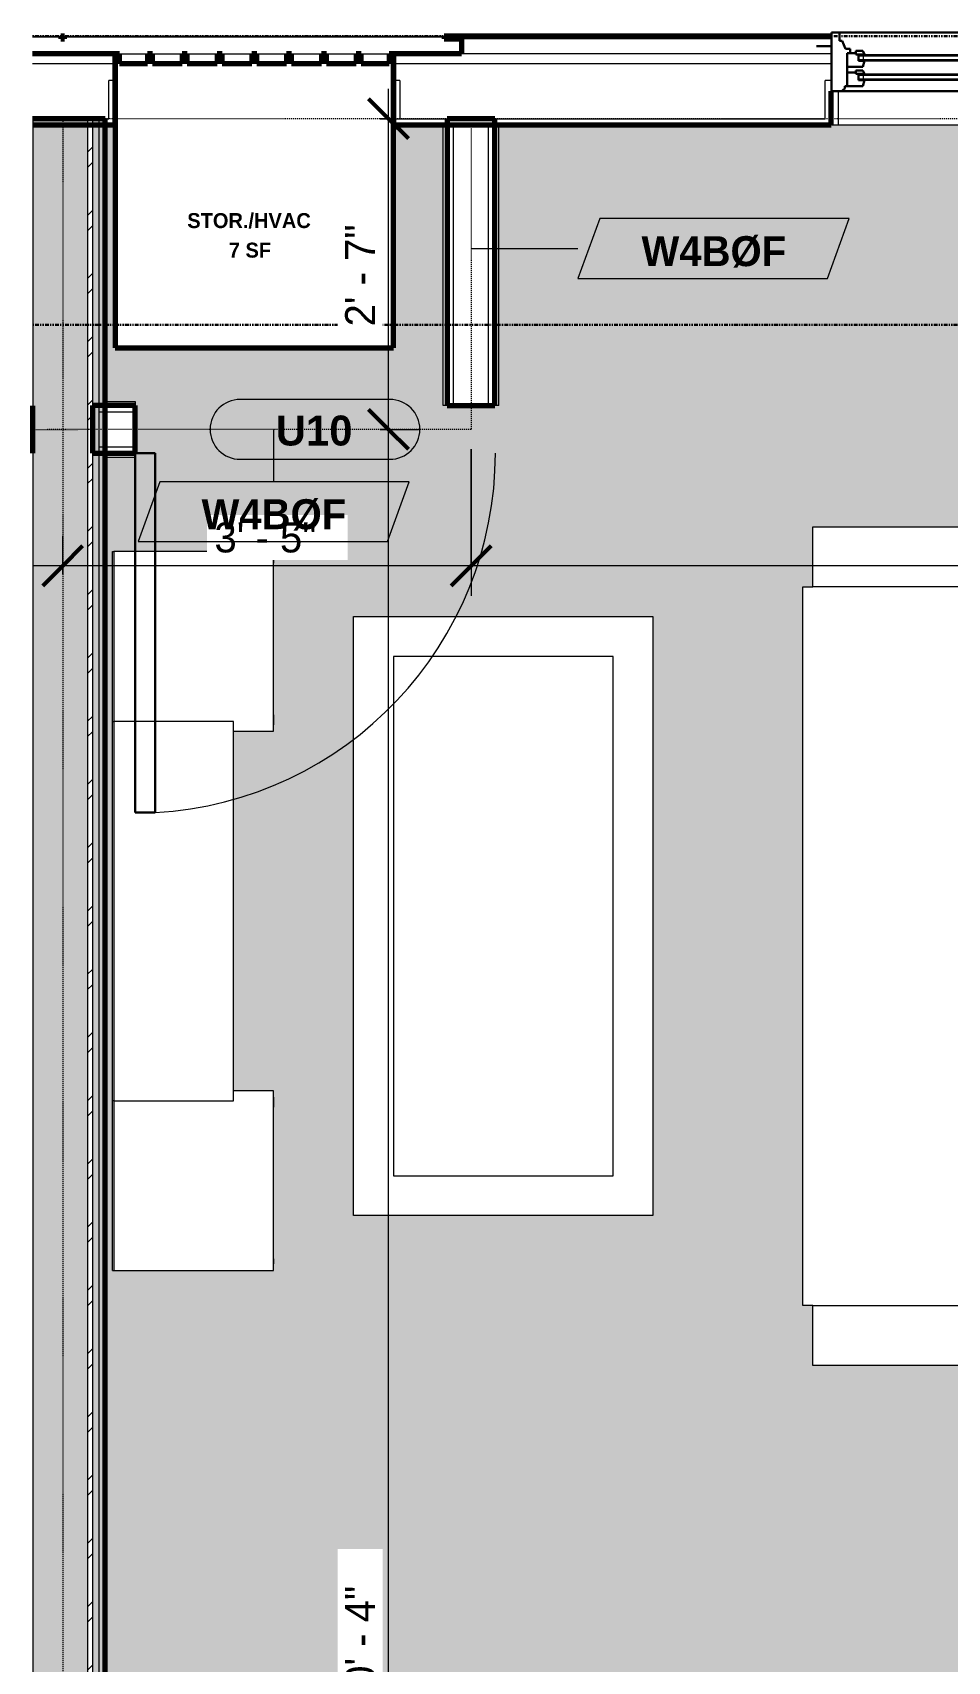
# Model space of a CAD drawing. Header units: inches. Extents: x -2718 to -922, y 119 to 10852.
# Drawn here: x -2717.7 to -2626.1, y 10688.6 to 10851.8 of the extents above; entities that cross this region are included whole.
import ezdxf

# ---------------------------------------------------------------- set-up
doc = ezdxf.new("R2010")
doc.units = ezdxf.units.IN
doc.header["$MEASUREMENT"] = 0
doc.linetypes.add('Dash 3_32_', pattern=[0.1875, 0.09375, -0.09375])
doc.linetypes.add('Double Dash 3_8_', pattern=[1, 0.375, -0.125, 0.125, -0.125, 0.125, -0.125])
for name, color, linetype, lineweight in [('0-1', 7, 'Continuous', 5), ('0-2', 250, 'Continuous', 18), ('0-3', 50, 'Double Dash 3_8_', 30), ('A-ANNO-DIMS', 211, 'Continuous', 9), ('A-ANNO-DIMS-32', 211, 'Continuous', 9), ('A-AREA-IDEN', 2, 'Continuous', 9), ('A-DETL-1', 90, 'Dash 3_32_', 18), ('A-DOOR', 31, 'Continuous', 18), ('A-DOOR-3', 31, 'Continuous', 9), ('A-DOOR-4', 31, 'Continuous', 30), ('A-DOOR-IDEN', 31, 'Continuous', 9), ('A-GENM-1', 7, 'Continuous', 9), ('A-GENM-2', 10, 'Continuous', 70), ('A-GLAZ-1', 250, 'Continuous', 18), ('A-GLAZ-2', 50, 'Continuous', 30), ('A-GLAZ-3', 7, 'Continuous', 9), ('A-WALL', 113, 'Continuous', 18), ('A-WALL-1', 10, 'Continuous', 70), ('A-WALL-2', 250, 'Continuous', 18), ('A-WALL-3', 113, 'Continuous', 70), ('A-WALL-IDEN', 211, 'Continuous', 9), ('A-WALL-PATT-1', 7, 'Continuous', 9), ('A-WALL-PATT-2', 253, 'Continuous', 9), ('A-WALL-PATT-3', 8, 'Continuous', 9), ('C-PROP-LINE-1', 50, 'Double Dash 3_8_', 30), ('I-FURN', 30, 'Continuous', 9), ('I-WALL-1', 10, 'Continuous', 70)]:
    doc.layers.add(name, color=color, linetype=linetype, lineweight=lineweight)
doc.layers.add('A-AREA-PATT-1', color=7, linetype='Continuous', lineweight=9, transparency=1)
doc.styles.add('Arial_B', font='arialbd.ttf', dxfattribs={"height": 3})
doc.styles.add('Century Gothic', font='ufonts.com_century-gothic.ttf', dxfattribs={"height": 3})
doc.styles.add('Century Gothic_B', font='GOTHICB.TTF', dxfattribs={"height": 3})
doc.styles.add('Century Gothic_B_1', font='GOTHICB.TTF', dxfattribs={"height": 1.5})
doc.dimstyles.new('OD_1__HACK', dxfattribs={"dimscale": 12, "dimtxt": 3.132505, "dimasz": 0.333333, "dimexe": 0.25, "dimexo": 0.166667, "dimgap": 0.041667, "dimtad": 1, "dimdec": 0, "dimzin": 3, "dimdsep": 46, "dimlunit": 4, "dimtxsty": 'Century Gothic', "dimblk1": 'OBLIQUE', "dimblk2": 'OBLIQUE', "dimsah": 1, "dimcen": 0.09, "dimdle": 0.25, "dimazin": 0, "dimtfac": 1, "dimtdec": 4, "dimtix": 1, "dimtmove": 0, "dimatfit": 3, "dimfxl": 1, "dimtvp": 1, "dimtfill": 1, "dimfrac": 2, "dimtolj": 1, "dimtzin": 0, "dimarcsym": 2})
pattern_1 = [(0, (0, 0), (10.24, 2.56), [0.422, -7.258, 0.422, -7.258, -40.96]), (0, (0, 0), (10.24, 2.56), [-15.36, 0.422, -14.938, 0.422, -7.258, -17.92]), (0, (0, 0), (10.24, 2.56), [-38.4, 0.422, -4.698, 0.422, -12.378]), (120, (3.84, 1.28), (-7.33702503, 7.58810013), [0.422, -7.258, 0.422, -7.258, -40.96]), (120, (3.84, 1.28), (-7.33702503, 7.58810013), [-15.36, 0.422, -14.938, 0.422, -7.258, -17.92]), (120, (3.84, 1.28), (-7.33702503, 7.58810013), [-38.4, 0.422, -4.698, 0.422, -12.378]), (240, (5.12, 6.4), (-2.90297497, -10.14810013), [0.422, -7.258, 0.422, -7.258, -40.96]), (240, (5.12, 6.4), (-2.90297497, -10.14810013), [-15.36, 0.422, -14.938, 0.422, -7.258, -17.92]), (240, (5.12, 6.4), (-2.90297497, -10.14810013), [-38.4, 0.422, -4.698, 0.422, -12.378])]

# ---------------------------------------------------------------- blocks, each defined once
blk = doc.blocks.new('Perforated Panel at Magic-Pak - hvac panel - 3rd floor-2505075-2ND _ 3RD FLOOR - STUDIO A - ADA TYPE B')
at = {"layer": 'A-GLAZ-1'}
for p, q in [((16.19, 4.44), (19.01, 4.44)), ((19.01, 4.37), (16.19, 4.37)), ((19.01, 4.44), (19.01, 4.37))]:
    blk.add_line(p, q, dxfattribs=at)
blk = doc.blocks.new('Window-Double_Hung-Andersen-400_Series-Tilt_Wash - DOUBLE HUNG - REVERSE COTTAGE - 2ND FLOOR-2888385-2ND _ 3RD FLOOR - STUDIO A - ADA TYPE B')
at = {"layer": 'A-GLAZ-1'}
for p, q in [((-19.01, -2.44), (-18.95, -2.44)), ((18.95, -2.44), (19.01, -2.44)), ((-18.95, -3.94), (-19.01, -3.94)), ((19.01, -3.94), (18.95, -3.94))]:
    blk.add_line(p, q, dxfattribs=at)
at = {"layer": 'A-GLAZ-2'}
for p, q in [((-19.01, 3.44), (-20.51, 3.44)), ((19.01, 4.81), (-19.01, 4.81)), ((-19.01, 4.81), (-19.01, -1.06)), ((-18.2, 4.81), (-18.2, 4)), ((-18.2, 4), (-17.92, 4)), ((-17.92, 4), (-17.61, 3.19)), ((17.92, 4), (17.61, 3.19)), ((18.2, 4), (17.92, 4)), ((18.2, 4.81), (18.2, 4)), ((19.01, -1.06), (19.01, 4.81)), ((19.01, 3.44), (20.51, 3.44)), ((-17.61, 3.19), (-17.14, 3.19)), ((-17.42, 2.75), (-16.57, 2.75)), ((-17.42, 2.75), (-17.42, -0.56)), ((-17.14, 3.19), (-17.14, 2.75)), ((-15.86, 2.97), (-16.57, 2.97)), ((-16.57, 2.62), (-16.57, 2.97)), ((-15.7, 2.62), (-16.57, 2.62)), ((-16.29, 2.62), (-16.29, 2)), ((-15.7, 2), (-16.29, 2)), ((-15.86, 2.97), (-15.7, 2.62)), ((-15.86, 1.37), (-15.7, 2)), ((15.86, 2.97), (15.7, 2.62)), ((15.7, 2.62), (16.57, 2.62)), ((15.7, 2), (16.29, 2)), ((15.86, 1.37), (15.7, 2)), ((15.86, 2.97), (16.57, 2.97)), ((16.29, 2.62), (16.29, 2)), ((16.57, 2.62), (16.57, 2.97)), ((17.42, 2.75), (16.57, 2.75)), ((17.14, 3.19), (17.14, 2.75)), ((17.61, 3.19), (17.14, 3.19)), ((17.42, 2.75), (17.42, -0.56)), ((-17.42, 1.37), (-15.86, 1.37)), ((-17.42, 0.81), (-16.57, 0.81)), ((-15.86, 1.03), (-16.57, 1.03)), ((-16.57, 0.69), (-16.57, 1.03)), ((-15.7, 0.69), (-16.57, 0.69)), ((-16.29, 0.69), (-16.29, 0.06)), ((-15.7, 0.06), (-16.29, 0.06)), ((-15.86, 1.03), (-15.7, 0.69)), ((-15.86, -0.56), (-15.7, 0.06)), ((15.86, 1.03), (15.7, 0.69)), ((15.7, 0.69), (16.57, 0.69)), ((15.7, 0.06), (16.29, 0.06)), ((15.86, -0.56), (15.7, 0.06)), ((17.42, 1.37), (15.86, 1.37)), ((15.86, 1.03), (16.57, 1.03)), ((16.29, 0.69), (16.29, 0.06)), ((16.57, 0.69), (16.57, 1.03)), ((17.42, 0.81), (16.57, 0.81)), ((-19.01, -1.06), (19.01, -1.06)), ((-17.67, -0.78), (-18, -1.06)), ((-17.67, -0.78), (-17.67, -0.56)), ((-17.67, -0.56), (-15.86, -0.56)), ((17.67, -0.56), (15.86, -0.56)), ((17.67, -0.78), (17.67, -0.56)), ((17.67, -0.78), (18, -1.06))]:
    blk.add_line(p, q, dxfattribs=at)
at = {"layer": 'A-GLAZ-3'}
for p, q in [((-16.29, 2.5), (-15.7, 2.5)), ((-16.29, 2.12), (-15.7, 2.12)), ((-15.82, 2.5), (-15.82, 2.12)), ((-15.7, 2.62), (15.7, 2.62)), ((-15.7, 2.5), (15.7, 2.5)), ((-15.7, 2.12), (15.7, 2.12)), ((-15.7, 2), (15.7, 2)), ((16.29, 2.5), (15.7, 2.5)), ((16.29, 2.12), (15.7, 2.12)), ((15.82, 2.5), (15.82, 2.12)), ((-16.29, 0.56), (-15.7, 0.56)), ((-16.29, 0.19), (-15.7, 0.19)), ((-15.82, 0.56), (-15.82, 0.19)), ((-15.7, 0.69), (15.7, 0.69)), ((-15.7, 0.56), (15.7, 0.56)), ((-15.7, 0.19), (15.7, 0.19)), ((-15.7, 0.06), (15.7, 0.06)), ((16.29, 0.56), (15.7, 0.56)), ((16.29, 0.19), (15.7, 0.19)), ((15.82, 0.56), (15.82, 0.19)), ((18.95, -1.06), (-18.95, -1.06)), ((-18.95, -1.06), (-18.95, -4.44)), ((-18.32, -1.06), (-18.32, -4.44)), ((18.32, -1.06), (18.32, -4.44)), ((18.95, -4.44), (18.95, -1.06)), ((-18.95, -4.44), (18.95, -4.44))]:
    blk.add_line(p, q, dxfattribs=at)
blk = doc.blocks.new('Perforated Panel at Magic-Pak - hvac panel - 3rd floor-V1-2ND _ 3RD FLOOR - STUDIO A - ADA TYPE B')
at = {"layer": 'A-GLAZ-1'}
for p, q in [((-19.01, 4.44), (19.01, 4.44)), ((-19.01, 4.37), (-19.01, 4.44)), ((19.01, 4.37), (-19.01, 4.37)), ((19.01, 4.44), (19.01, 4.37))]:
    blk.add_line(p, q, dxfattribs=at)
blk = doc.blocks.new('V-Series_EWC4_SPVU_RFA_2015 - 2ND AND 3RD FLOOR-2226480-2ND _ 3RD FLOOR - STUDIO A - ADA TYPE B')
at = {"layer": 'A-GENM-1'}
for p, q in [((-2709.02, 10849.64), (-2706.23, 10849.64)), ((-2705.73, 10849.64), (-2702.74, 10849.64)), ((-2702.24, 10849.64), (-2699.26, 10849.64)), ((-2698.76, 10849.64), (-2695.77, 10849.64)), ((-2695.27, 10849.64), (-2692.29, 10849.64)), ((-2691.78, 10849.64), (-2688.8, 10849.64)), ((-2688.3, 10849.64), (-2685.32, 10849.64)), ((-2684.82, 10849.64), (-2682.02, 10849.64))]:
    blk.add_line(p, q, dxfattribs=at)
at = {"layer": 'A-GENM-2'}
for p, q in [((-2709.46, 10849.64), (-2709.46, 10820.2)), ((-2709.02, 10849.64), (-2709.46, 10849.64)), ((-2709.02, 10848.64), (-2709.02, 10849.64)), ((-2705.73, 10849.64), (-2706.23, 10849.64)), ((-2706.23, 10849.64), (-2706.23, 10848.64)), ((-2705.73, 10848.64), (-2705.73, 10849.64)), ((-2702.24, 10849.64), (-2702.74, 10849.64)), ((-2702.74, 10849.64), (-2702.74, 10848.64)), ((-2702.24, 10848.64), (-2702.24, 10849.64)), ((-2698.76, 10849.64), (-2699.26, 10849.64)), ((-2699.26, 10849.64), (-2699.26, 10848.64)), ((-2698.76, 10848.64), (-2698.76, 10849.64)), ((-2695.27, 10849.64), (-2695.77, 10849.64)), ((-2695.77, 10849.64), (-2695.77, 10848.64)), ((-2695.27, 10848.64), (-2695.27, 10849.64)), ((-2691.79, 10849.64), (-2692.29, 10849.64)), ((-2692.29, 10849.64), (-2692.29, 10848.64)), ((-2691.79, 10848.64), (-2691.79, 10849.64)), ((-2688.3, 10849.64), (-2688.8, 10849.64)), ((-2688.8, 10849.64), (-2688.8, 10848.64)), ((-2688.3, 10848.64), (-2688.3, 10849.64)), ((-2684.82, 10849.64), (-2685.32, 10849.64)), ((-2685.32, 10849.64), (-2685.32, 10848.64)), ((-2684.82, 10848.64), (-2684.82, 10849.64)), ((-2681.59, 10849.64), (-2682.02, 10849.64)), ((-2682.02, 10849.64), (-2682.02, 10848.64)), ((-2681.59, 10820.2), (-2681.59, 10849.64)), ((-2706.23, 10848.64), (-2709.02, 10848.64)), ((-2702.74, 10848.64), (-2705.73, 10848.64)), ((-2699.26, 10848.64), (-2702.24, 10848.64)), ((-2695.77, 10848.64), (-2698.76, 10848.64)), ((-2692.29, 10848.64), (-2695.27, 10848.64)), ((-2688.8, 10848.64), (-2691.79, 10848.64)), ((-2685.32, 10848.64), (-2688.3, 10848.64)), ((-2682.02, 10848.64), (-2684.82, 10848.64)), ((-2709.46, 10820.2), (-2681.59, 10820.2))]:
    blk.add_line(p, q, dxfattribs=at)
blk = doc.blocks.new('Family - ___-2835860-2ND _ 3RD FLOOR - STUDIO A - ADA TYPE B')
at = {"layer": 'C-PROP-LINE-1'}
blk.add_line((-2510.11, 10851.39), (-2717.73, 10851.39), dxfattribs=at)
blk = doc.blocks.new('Family - ___-2835903-2ND _ 3RD FLOOR - STUDIO A - ADA TYPE B')
at = {"layer": 'C-PROP-LINE-1'}
blk.add_line((-2510.11, 10822.49), (-2717.73, 10822.49), dxfattribs=at)
blk = doc.blocks.new('Family - ___-2835932-2ND _ 3RD FLOOR - STUDIO A - ADA TYPE B')
at = {"layer": 'C-PROP-LINE-1'}
blk.add_line((-2510.11, 10851.39), (-2717.73, 10851.39), dxfattribs=at)
blk = doc.blocks.new('CTR - 1st Phase - Shell_rvt-1-2ND _ 3RD FLOOR - STUDIO A - ADA TYPE B')
at = {"layer": 'A-WALL-1'}
for p, q in [((-2714.54, 10851.39), (-2714.91, 10851.39)), ((-2714.91, 10851.33), (-2714.91, 10851.14)), ((-2714.91, 10851.14), (-2714.54, 10851.14)), ((-2714.54, 10851.14), (-2714.54, 10851.33)), ((-2637.74, 10851.39), (-2676.51, 10851.39)), ((-2676.51, 10851.33), (-2676.51, 10851.14)), ((-2676.51, 10851.14), (-2674.76, 10851.14)), ((-2674.76, 10851.14), (-2674.76, 10849.64)), ((-2709.46, 10849.64), (-2717.73, 10849.64)), ((-2709.46, 10842.51), (-2709.46, 10849.64)), ((-2674.76, 10849.64), (-2681.59, 10849.64)), ((-2681.59, 10849.64), (-2681.59, 10842.51)), ((-2637.74, 10842.51), (-2637.74, 10845.89)), ((-2717.73, 10842.51), (-2709.46, 10842.51)), ((-2681.59, 10842.51), (-2637.74, 10842.51))]:
    blk.add_line(p, q, dxfattribs=at)
at = {"layer": 'A-WALL-2'}
for p, q in [((-2637.74, 10851.14), (-2674.76, 10851.14)), ((-2637.74, 10849.64), (-2674.76, 10849.64)), ((-2709.46, 10848.64), (-2717.73, 10848.64)), ((-2637.74, 10848.64), (-2681.59, 10848.64)), ((-2710.09, 10843.14), (-2710.09, 10846.95)), ((-2709.46, 10846.95), (-2710.09, 10846.95)), ((-2680.96, 10846.95), (-2681.59, 10846.95)), ((-2680.96, 10846.95), (-2680.96, 10843.14)), ((-2638.36, 10843.14), (-2638.36, 10846.95)), ((-2637.74, 10846.95), (-2638.36, 10846.95)), ((-2717.73, 10843.14), (-2710.09, 10843.14)), ((-2680.96, 10843.14), (-2638.36, 10843.14)), ((-2637.67, 10842.51), (-2637.74, 10842.51))]:
    blk.add_line(p, q, dxfattribs=at)
at = {"layer": '0-2'}
for name, p in [('Perforated Panel at Magic-Pak - hvac panel - 3rd floor-2505075-2ND _ 3RD FLOOR - STUDIO A - ADA TYPE B', (-2733.92, 10846.95)), ('Perforated Panel at Magic-Pak - hvac panel - 3rd floor-V1-2ND _ 3RD FLOOR - STUDIO A - ADA TYPE B', (-2695.52, 10846.95)), ('Window-Double_Hung-Andersen-400_Series-Tilt_Wash - DOUBLE HUNG - REVERSE COTTAGE - 2ND FLOOR-2888385-2ND _ 3RD FLOOR - STUDIO A - ADA TYPE B', (-2618.72, 10846.95)), ('V-Series_EWC4_SPVU_RFA_2015 - 2ND AND 3RD FLOOR-2226480-2ND _ 3RD FLOOR - STUDIO A - ADA TYPE B', (0, 0))]:
    blk.add_blockref(name, p, dxfattribs=at)
at = {"layer": '0-3'}
for name in ['Family - ___-2835860-2ND _ 3RD FLOOR - STUDIO A - ADA TYPE B', 'Family - ___-2835932-2ND _ 3RD FLOOR - STUDIO A - ADA TYPE B', 'Family - ___-2835903-2ND _ 3RD FLOOR - STUDIO A - ADA TYPE B']:
    blk.add_blockref(name, (0, 0), dxfattribs=at)
blk = doc.blocks.new('CTR - 1st Phase - Common Walls_rvt-1-2ND _ 3RD FLOOR - STUDIO A - ADA TYPE B')
at = {"layer": 'A-WALL-PATT-1'}
h = blk.add_hatch(dxfattribs=at)
h.set_pattern_fill('FP_1', color=256, style=0, pattern_type=2)
h.set_pattern_definition(pattern_1)
h.paths.add_polyline_path([(-2711.72, 10475.54), (-2711.1, 10475.54), (-2711.1, 10843.14), (-2711.72, 10843.14), (-2711.72, 10476.16)], flags=0)
h = blk.add_hatch(dxfattribs=at)
h.set_pattern_fill('FP_1', color=256, style=0, pattern_type=2)
h.set_pattern_definition(pattern_1)
h.paths.add_polyline_path([(-2710.72, 10476.16), (-2710.47, 10476.16), (-2710.47, 10843.14), (-2711.1, 10843.14), (-2711.1, 10476.16)], flags=0)
at = {"layer": 'A-WALL-PATT-2'}
h = blk.add_hatch(dxfattribs=at)
h.set_pattern_fill('FP_2', color=256, style=0, pattern_type=2)
h.set_pattern_definition([(161.57, (0.16, 0.16), (-1.279773737, -0.000426766), [0, -9.107, 1.011, 0]), (18.43, (-0.16, 0.16), (-1.279773737, 0.000426766), [0, -9.107, 1.011, 0]), (108.43, (0.16, 0.16), (0.639452382, -3.199964008), [3.035, -7.083]), (71.57, (-0.16, 0.16), (0.639452382, 3.199964008), [3.035, -7.083])])
h.paths.add_polyline_path([(-2712.22, 10475.54), (-2712.22, 10843.14), (-2717.72, 10843.14), (-2717.72, 10475.54)], flags=0)
at = {"layer": 'A-WALL-PATT-3'}
h = blk.add_hatch(dxfattribs=at)
h.set_pattern_fill('FP_3', color=256, style=0, pattern_type=2)
h.set_pattern_definition([(45, (0, 0), (-3.1678384, 3.1678384), []), (45, (0, 4.8), (-3.1678384, 3.1678384), [])])
h.paths.add_polyline_path([(-2712.22, 10475.54), (-2711.72, 10475.54), (-2711.72, 10843.14), (-2712.22, 10843.14), (-2712.22, 10476.16)], flags=0)
at = {"layer": 'A-WALL-2'}
for p, q in [((-2717.72, 10843.14), (-2717.72, 10476.16)), ((-2712.22, 10843.14), (-2712.22, 10476.16)), ((-2711.72, 10843.14), (-2711.72, 10476.16)), ((-2711.1, 10843.14), (-2711.1, 10476.16))]:
    blk.add_line(p, q, dxfattribs=at)
at = {"layer": 'I-WALL-1'}
for p, q in [((-2710.47, 10843.14), (-2717.73, 10843.14)), ((-2710.47, 10476.16), (-2710.47, 10843.14))]:
    blk.add_line(p, q, dxfattribs=at)
blk = doc.blocks.new('Basic Wall _ INT - W4BØF - _5_8 GYP - 2X4 WOOD_BATT_ - 5_8 GYP_ - ___-2688598-2ND _ 3RD FLOOR - STUDIO A - ADA TYPE B')
at = {"layer": 'A-WALL'}
for p, q in [((-2671.32, 10814.4), (-2671.32, 10842.51)), ((-2671.03, 10814.4), (-2671.03, 10842.51)), ((-2671.41, 10814.4), (-2671.45, 10814.4)), ((-2671.32, 10814.4), (-2671.41, 10814.4)), ((-2671.03, 10814.4), (-2671.32, 10814.4))]:
    blk.add_line(p, q, dxfattribs=at)
blk = doc.blocks.new('Basic Wall _ INT - W4BØF - _5_8 GYP - 2X4 WOOD_BATT_ - 5_8 GYP_ - ___-2688597-2ND _ 3RD FLOOR - STUDIO A - ADA TYPE B')
at = {"layer": 'A-WALL'}
for p, q in [((-2676.61, 10814.4), (-2676.61, 10842.51)), ((-2676.32, 10842.51), (-2676.32, 10814.4)), ((-2676.32, 10814.4), (-2676.61, 10814.4)), ((-2676.24, 10814.4), (-2676.32, 10814.4)), ((-2676.2, 10814.4), (-2676.24, 10814.4))]:
    blk.add_line(p, q, dxfattribs=at)
blk = doc.blocks.new('Basic Wall _ INT - W4BØF - _5_8 GYP - 2X4 WOOD_BATT_ - 5_8 GYP_ - ___-2688600-2ND _ 3RD FLOOR - STUDIO A - ADA TYPE B')
at = {"layer": 'A-WALL'}
for p, q in [((-2710.47, 10809.52), (-2707.45, 10809.52)), ((-2707.45, 10809.65), (-2707.45, 10809.6)), ((-2707.45, 10809.6), (-2707.45, 10809.52)), ((-2707.45, 10809.52), (-2707.45, 10809.23)), ((-2710.47, 10809.23), (-2707.45, 10809.23))]:
    blk.add_line(p, q, dxfattribs=at)
blk = doc.blocks.new('Basic Wall _ INT - W4BØF - _5_8 GYP - 2X4 WOOD_BATT_ - 5_8 GYP_ - ___-2688599-2ND _ 3RD FLOOR - STUDIO A - ADA TYPE B')
at = {"layer": 'A-WALL'}
for p, q in [((-2710.47, 10814.81), (-2707.45, 10814.81)), ((-2707.45, 10814.52), (-2710.47, 10814.52)), ((-2707.45, 10814.81), (-2707.45, 10814.52)), ((-2707.45, 10814.52), (-2707.45, 10814.44)), ((-2707.45, 10814.44), (-2707.45, 10814.4))]:
    blk.add_line(p, q, dxfattribs=at)
blk = doc.blocks.new('SWING - SINGLE - FLUSH - 36_ x 80_ - OFFSET PIVOT DOOR AT MAGIC PAK AND WASHER_DRYER-3199414-2ND _ 3RD FLOOR - STUDIO A - ADA TYPE B')
at = {"layer": 'A-DOOR-3'}
blk.add_arc((18, 2.37), 36.07, 93.1789, 180, dxfattribs=at)
at = {"layer": 'A-DOOR-4'}
for p, q in [((16, 2.37), (16, 38.39)), ((18, 38.39), (16, 38.39)), ((18, 2.37), (18, 38.39)), ((18, 2.37), (16, 2.37))]:
    blk.add_line(p, q, dxfattribs=at)
blk = doc.blocks.new('Entertainment_Center_14771 - Entertainment_Center_14771-1372851-2ND _ 3RD FLOOR - STUDIO A - ADA TYPE B')
at = {"layer": 'I-FURN'}
for p, q in [((-18, 10), (-36, 10)), ((-36, 10), (-36, -6)), ((-34.85, 10.03), (-35.34, 10.03)), ((-35.34, 10.03), (-35.34, 10)), ((-34.85, 10), (-34.85, 10.03)), ((-18.66, 10.03), (-19.66, 10.03)), ((-19.66, 10.03), (-19.66, 10)), ((-18.66, 10), (-18.66, 10.03)), ((-18, 6), (-18, 10)), ((36, 10), (18, 10)), ((18, 10), (18, 6)), ((18.66, 10.03), (18.66, 10)), ((19.66, 10.03), (18.66, 10.03)), ((19.66, 10), (19.66, 10.03)), ((35.34, 10.03), (34.85, 10.03)), ((34.85, 10.03), (34.85, 10)), ((35.34, 10), (35.34, 10.03)), ((36, -6), (36, 10)), ((19, 6), (-19, 6)), ((-19, 6), (-19, -6)), ((19, -6), (19, 6)), ((-36, -6), (-19, -6)), ((-36, -6.13), (-36, -6)), ((-36, -6), (-19, -6)), ((-19, -6.13), (-36, -6.13)), ((-19, -6), (19, -6)), ((-19, -6.13), (-19, -6)), ((-19, -6), (19, -6)), ((19, -6.13), (-19, -6.13)), ((19, -6), (36, -6)), ((19, -6), (19, -6.13)), ((19, -6), (36, -6)), ((36, -6.13), (19, -6.13)), ((36, -6.13), (36, -6))]:
    blk.add_line(p, q, dxfattribs=at)
blk = doc.blocks.new('Couch-Both_Arms-Generic - 1-1372852-2ND _ 3RD FLOOR - STUDIO A - ADA TYPE B')
at = {"layer": 'I-FURN'}
for p, q in [((-36, 18.5), (36, 18.5)), ((-36, 17.5), (-36, 18.5)), ((36, 18.5), (36, 17.5)), ((-42, 17.5), (-36, 17.5)), ((-42, -10), (-42, 17.5)), ((-36, 17.5), (-36, -10)), ((36, 17.5), (42, 17.5)), ((36, -10), (36, 17.5)), ((42, 17.5), (42, -10)), ((-42, -10), (42, -10)), ((-42, -13.5), (-42, -10)), ((42, -10), (42, -13.5)), ((-42, -11.5), (42, -11.5)), ((-42, -13.5), (42, -13.5)), ((-42, -17.5), (-42, -13.5)), ((42, -13.5), (-42, -13.5)), ((42, -13.5), (42, -17.5)), ((42, -17.5), (-42, -17.5))]:
    blk.add_line(p, q, dxfattribs=at)
blk = doc.blocks.new('Table-Coffee - one-1372853-2ND _ 3RD FLOOR - STUDIO A - ADA TYPE B')
at = {"layer": 'I-FURN'}
for p, q in [((-29.28, 11.25), (30.72, 11.25)), ((-29.28, -18.75), (-29.28, 11.25)), ((30.72, 11.25), (30.72, -18.75)), ((26.72, 7.25), (-25.28, 7.25)), ((-25.28, 7.25), (-25.28, -14.75)), ((26.72, -14.75), (26.72, 7.25)), ((-25.28, -14.75), (26.72, -14.75)), ((30.72, -18.75), (-29.28, -18.75))]:
    blk.add_line(p, q, dxfattribs=at)
blk = doc.blocks.new('DIMBLOCK3-2ND _ 3RD FLOOR - STUDIO A - ADA TYPE B')
at = {"layer": 'A-ANNO-DIMS-32', "lineweight": 50}
for p, q in [((-2682.09, 10812.02), (-2684.09, 10814.02)), ((-2682.09, 10812.02), (-2680.09, 10810.02)), ((-2682.09, 10568.27), (-2684.09, 10570.27)), ((-2682.09, 10568.27), (-2680.09, 10566.27))]:
    blk.add_line(p, q, dxfattribs=at)
at = {"layer": 'A-ANNO-DIMS-32'}
for p, q in [((-2682.92, 10812.02), (-2679.09, 10812.02)), ((-2682.09, 10812.02), (-2682.92, 10812.02)), ((-2682.09, 10568.27), (-2682.09, 10812.02)), ((-2666.72, 10568.27), (-2685.09, 10568.27)), ((-2682.09, 10568.27), (-2666.72, 10568.27))]:
    blk.add_line(p, q, dxfattribs=at)
at = {"layer": 'A-ANNO-DIMS-32', "color": 0, "insert": (-2686.43, 10683.73), "char_height": 3, "width": 15.394, "attachment_point": 1, "rotation": 90, "line_spacing_factor": 0.984502, "style": 'Century Gothic', "bg_fill": 3, "box_fill_scale": 1.25, "bg_fill_color": 256, "bg_fill_true_color": 13158600, "bg_fill_transparency": 0}
blk.add_mtext('20\' - 4"', dxfattribs=at)
blk = doc.blocks.new('_Oblique')
at = {"color": 0, "linetype": 'ByBlock', "lineweight": -2}
blk.add_line((-0.5, -0.5), (0.5, 0.5), dxfattribs=at)
blk = doc.blocks.new('DIMBLOCK4-2ND _ 3RD FLOOR - STUDIO A - ADA TYPE B')
at = {"layer": 'A-ANNO-DIMS-32'}
for p, q in [((-2682.09, 10812.02), (-2682.09, 10846.14)), ((-2682.92, 10843.14), (-2679.09, 10843.14)), ((-2682.09, 10843.14), (-2682.92, 10843.14)), ((-2682.92, 10812.02), (-2679.09, 10812.02)), ((-2682.09, 10812.02), (-2682.92, 10812.02))]:
    blk.add_line(p, q, dxfattribs=at)
at = {"layer": 'A-ANNO-DIMS-32', "lineweight": 50}
for p, q in [((-2682.09, 10843.14), (-2684.09, 10845.14)), ((-2682.09, 10843.14), (-2680.09, 10841.14)), ((-2682.09, 10812.02), (-2684.09, 10814.02)), ((-2682.09, 10812.02), (-2680.09, 10810.02))]:
    blk.add_line(p, q, dxfattribs=at)
at = {"layer": 'A-ANNO-DIMS-32', "color": 0, "insert": (-2686.43, 10822.33), "char_height": 3, "width": 12.5897, "attachment_point": 1, "rotation": 90, "line_spacing_factor": 0.984502, "style": 'Century Gothic', "bg_fill": 3, "box_fill_scale": 1.25, "bg_fill_color": 256, "bg_fill_true_color": 13158600, "bg_fill_transparency": 0}
blk.add_mtext('2\' - 7"', dxfattribs=at)
blk = doc.blocks.new('DIMBLOCK15-2ND _ 3RD FLOOR - STUDIO A - ADA TYPE B')
at = {"layer": 'A-ANNO-DIMS-32'}
for p, q in [((-2673.82, 10810.02), (-2673.82, 10795.34)), ((-2673.82, 10798.34), (-2673.82, 10810.02)), ((-2541.37, 10759.8), (-2541.37, 10801.34)), ((-2541.37, 10798.34), (-2673.82, 10798.34)), ((-2541.37, 10798.34), (-2541.37, 10759.8))]:
    blk.add_line(p, q, dxfattribs=at)
at = {"layer": 'A-ANNO-DIMS-32', "lineweight": 50}
for p, q in [((-2673.82, 10798.34), (-2671.82, 10800.34)), ((-2541.37, 10798.34), (-2539.37, 10800.34)), ((-2673.82, 10798.34), (-2675.82, 10796.34)), ((-2541.37, 10798.34), (-2543.37, 10796.34))]:
    blk.add_line(p, q, dxfattribs=at)
at = {"layer": 'A-ANNO-DIMS-32', "color": 0, "insert": (-2614.01, 10802.69), "char_height": 3, "width": 15.394, "attachment_point": 1, "line_spacing_factor": 0.984502, "style": 'Century Gothic', "bg_fill": 3, "box_fill_scale": 1.25, "bg_fill_color": 256, "bg_fill_true_color": 13158600, "bg_fill_transparency": 0}
blk.add_mtext('11\' - 0"', dxfattribs=at)
blk = doc.blocks.new('DIMBLOCK16-2ND _ 3RD FLOOR - STUDIO A - ADA TYPE B')
at = {"layer": 'A-ANNO-DIMS-32'}
for p, q in [((-2673.82, 10810.02), (-2673.82, 10795.34)), ((-2673.82, 10798.34), (-2673.82, 10810.02)), ((-2714.72, 10797.51), (-2714.72, 10801.34)), ((-2673.82, 10798.34), (-2717.72, 10798.34)), ((-2714.72, 10798.34), (-2714.72, 10797.51))]:
    blk.add_line(p, q, dxfattribs=at)
at = {"layer": 'A-ANNO-DIMS-32', "lineweight": 50}
for p, q in [((-2714.72, 10798.34), (-2712.72, 10800.34)), ((-2673.82, 10798.34), (-2671.82, 10800.34)), ((-2714.72, 10798.34), (-2716.72, 10796.34)), ((-2673.82, 10798.34), (-2675.82, 10796.34))]:
    blk.add_line(p, q, dxfattribs=at)
at = {"layer": 'A-ANNO-DIMS-32', "color": 0, "insert": (-2699.52, 10802.69), "char_height": 3, "width": 12.5897, "attachment_point": 1, "line_spacing_factor": 0.984502, "style": 'Century Gothic', "bg_fill": 3, "box_fill_scale": 1.25, "bg_fill_color": 256, "bg_fill_true_color": 13158600, "bg_fill_transparency": 0}
blk.add_mtext('3\' - 5"', dxfattribs=at)
blk = doc.blocks.new('Door Tag - Type Mark-2601225-2ND _ 3RD FLOOR - STUDIO A - ADA TYPE B')
at = {"layer": 'A-DOOR-IDEN'}
for p, q in [((0.234375, 0.09375), (-0.234375, 0.09375)), ((-0.234375, -0.09375), (0.234375, -0.09375))]:
    blk.add_line(p, q, dxfattribs=at)
for centre, start, end in [((-0.234375, 0), 90, 270), ((0.234375, 0), 270, 90)]:
    blk.add_arc(centre, 0.09375, start, end, dxfattribs=at)
blk = doc.blocks.new('Wall Tag - ONE-2663183-2ND _ 3RD FLOOR - STUDIO A - ADA TYPE B')
at = {"layer": 'A-WALL-IDEN'}
for p, q in [((-0.3561, 0.0937), (-0.4244, -0.0937)), ((0.4244, 0.0937), (-0.3561, 0.0937)), ((0.3561, -0.0937), (0.4244, 0.0937)), ((-0.4244, -0.0937), (0.3561, -0.0937))]:
    blk.add_line(p, q, dxfattribs=at)

msp = doc.modelspace()

# ---------------------------------------------------------------- hatches: boundary and pattern name
at = {"layer": 'A-AREA-PATT-1'}
h = msp.add_hatch(color=256, dxfattribs=at)
h.paths.add_polyline_path([(-2669.19, 10651.96), (-2634.85, 10651.96), (-2634.85, 10653.86), (-2667.87, 10653.86), (-2667.87, 10683.86), (-2632.12, 10683.86), (-2632.12, 10675.55), (-2623.25, 10675.55), (-2623.25, 10677.05), (-2619.5, 10677.05), (-2619.5, 10675.55), (-2610.62, 10675.55), (-2610.62, 10678.27), (-2610.57, 10678.36), (-2610.48, 10678.41), (-2610.43, 10678.42), (-2609.53, 10678.42), (-2609.53, 10678.67), (-2605.8, 10678.67), (-2605.8, 10678.92), (-2603.83, 10678.92), (-2603.83, 10678.67), (-2594.47, 10678.67), (-2594.47, 10678.92), (-2593.88, 10678.92), (-2593.88, 10678.67), (-2593.29, 10678.67), (-2593.29, 10678.92), (-2592.7, 10678.92), (-2592.7, 10678.67), (-2592.11, 10678.67), (-2592.11, 10678.92), (-2591.52, 10678.92), (-2591.52, 10678.67), (-2590.93, 10678.67), (-2590.93, 10678.92), (-2590.34, 10678.92), (-2590.34, 10678.67), (-2587.72, 10678.67), (-2587.72, 10678.42), (-2586.77, 10678.41), (-2586.72, 10678.39), (-2586.68, 10678.36), (-2586.63, 10678.27), (-2586.62, 10678.22), (-2586.62, 10675.55), (-2586.37, 10675.55), (-2586.37, 10676.56), (-2553.37, 10676.56), (-2553.37, 10675.55), (-2551.37, 10675.55), (-2551.37, 10677.04), (-2550.89, 10677.04), (-2550.89, 10675.55), (-2541.37, 10675.55), (-2541.37, 10685.05), (-2542.87, 10685.05), (-2542.87, 10685.53), (-2541.37, 10685.53), (-2541.37, 10691.67), (-2542.87, 10691.67), (-2542.87, 10695.42), (-2541.37, 10695.42), (-2541.37, 10697.05), (-2542.87, 10697.05), (-2542.87, 10697.53), (-2541.37, 10697.53), (-2541.37, 10700.05), (-2517.37, 10700.05), (-2517.37, 10700.92), (-2531.86, 10700.92), (-2531.86, 10701.05), (-2531.98, 10701.04), (-2531.98, 10700.92), (-2532.97, 10700.92), (-2532.97, 10701.05), (-2539.62, 10701.05), (-2539.62, 10729.05), (-2532.97, 10729.05), (-2532.97, 10730.05), (-2541.37, 10730.05), (-2541.37, 10742.43), (-2542.87, 10742.43), (-2542.87, 10746.18), (-2541.37, 10746.18), (-2541.37, 10767.93), (-2542.87, 10767.93), (-2542.87, 10771.68), (-2541.37, 10771.68), (-2541.37, 10791.93), (-2542.87, 10791.93), (-2542.87, 10795.68), (-2541.37, 10795.68), (-2541.37, 10805.39), (-2543.5, 10805.39), (-2543.5, 10809.18), (-2545.88, 10809.18), (-2545.88, 10841.8), (-2548.66, 10841.8), (-2548.66, 10842.51), (-2671.03, 10842.51), (-2671.03, 10814.4), (-2673.82, 10814.4), (-2673.82, 10812.02), (-2707.45, 10812.02), (-2707.45, 10809.23), (-2710.47, 10809.23), (-2710.47, 10673.56), (-2669.19, 10673.56), (-2669.19, 10653.54)], flags=0)
h.paths.add_polyline_path([(-2622.75, 10675.55), (-2620, 10675.55), (-2620, 10676.55), (-2622.75, 10676.55)], flags=0)
h.paths.add_polyline_path([(-2542.37, 10692.17), (-2541.37, 10692.17), (-2541.37, 10694.92), (-2542.37, 10694.92)], flags=0)
h.paths.add_polyline_path([(-2604.6, 10718.26), (-2639.6, 10718.26), (-2639.6, 10724.26), (-2640.6, 10724.26), (-2640.6, 10796.26), (-2639.6, 10796.26), (-2639.6, 10802.26), (-2604.6, 10802.26), (-2604.6, 10746.02)], flags=0)
h.paths.add_polyline_path([(-2697.6, 10727.77), (-2709.72, 10727.77), (-2709.72, 10799.77), (-2693.6, 10799.77), (-2693.6, 10799.11), (-2693.57, 10799.11), (-2693.57, 10798.62), (-2693.6, 10798.62), (-2693.6, 10783.43), (-2693.57, 10783.43), (-2693.57, 10782.44), (-2693.6, 10782.44), (-2693.6, 10781.77), (-2697.6, 10781.77), (-2697.6, 10745.77), (-2693.6, 10745.77), (-2693.6, 10745.11), (-2693.57, 10745.11), (-2693.57, 10744.12), (-2693.6, 10744.12), (-2693.6, 10728.92), (-2693.57, 10728.92), (-2693.57, 10728.43), (-2693.6, 10728.43), (-2693.6, 10727.77)], flags=0)
h.paths.add_polyline_path([(-2531.86, 10729.05), (-2531.86, 10730.05), (-2531.98, 10730.05), (-2531.98, 10729.05)], flags=0)
h.paths.add_polyline_path([(-2655.6, 10733.26), (-2685.6, 10733.26), (-2685.6, 10793.26), (-2655.6, 10793.26), (-2655.6, 10769.88)], flags=0)
h.paths.add_polyline_path([(-2541.37, 10742.93), (-2541.37, 10745.68), (-2542.37, 10745.68), (-2542.37, 10742.93)], flags=0)
h.paths.add_polyline_path([(-2541.37, 10768.43), (-2541.37, 10771.18), (-2542.37, 10771.18), (-2542.37, 10768.43)], flags=0)
h.paths.add_polyline_path([(-2542.37, 10792.43), (-2541.37, 10792.43), (-2541.37, 10795.18), (-2542.37, 10795.18), (-2542.37, 10794.66)], flags=0)
msp.add_hatch(color=256, dxfattribs=at).paths.add_polyline_path([(-2707.45, 10812.02), (-2673.82, 10812.02), (-2673.82, 10814.4), (-2676.61, 10814.4), (-2676.61, 10842.51), (-2681.59, 10842.51), (-2681.59, 10820.2), (-2709.46, 10820.2), (-2709.46, 10842.51), (-2710.47, 10842.51), (-2710.47, 10814.81), (-2707.45, 10814.81), (-2707.45, 10813.77)], flags=0)

# ---------------------------------------------------------------- linework, layer by layer
at = {"layer": 'A-DETL-1'}
for p, q in [((-2717.73, 10843.13), (-2714.72, 10843.13)), ((-2513.12, 10843.14), (-2714.72, 10843.14)), ((-2714.72, 10843.14), (-2714.72, 10475.54)), ((-2714.72, 10843.13), (-2714.72, 10475.53)), ((-2673.82, 10842.55), (-2673.82, 10812.02)), ((-2717.73, 10812.02), (-2713.2, 10812.02)), ((-2673.82, 10812.02), (-2716.25, 10812.02))]:
    msp.add_line(p, q, dxfattribs=at)
at = {"layer": 'A-WALL'}
for p, q in [((-2675.57, 10814.4), (-2675.57, 10842.51)), ((-2672.07, 10842.51), (-2675.57, 10842.51)), ((-2672.07, 10814.4), (-2672.07, 10842.51)), ((-2711.1, 10813.77), (-2711.1, 10810.27)), ((-2711.1, 10813.77), (-2707.45, 10813.77)), ((-2711.1, 10810.27), (-2707.45, 10810.27))]:
    msp.add_line(p, q, dxfattribs=at)
at = {"layer": 'A-WALL-3'}
for p, q in [((-2676.2, 10843.14), (-2676.2, 10814.4)), ((-2671.45, 10843.14), (-2676.2, 10843.14)), ((-2671.45, 10814.4), (-2671.45, 10843.14)), ((-2717.72, 10814.39), (-2717.73, 10814.39)), ((-2717.72, 10809.64), (-2717.72, 10814.39)), ((-2707.45, 10814.4), (-2711.72, 10814.4)), ((-2711.72, 10814.4), (-2711.72, 10809.65)), ((-2707.45, 10809.65), (-2707.45, 10814.4)), ((-2676.2, 10814.4), (-2671.45, 10814.4)), ((-2717.73, 10809.64), (-2717.72, 10809.64)), ((-2711.72, 10809.65), (-2707.45, 10809.65))]:
    msp.add_line(p, q, dxfattribs=at)
at = {"layer": 'A-WALL-IDEN'}
msp.add_line((-2673.82, 10830.13), (-2663.11, 10830.13), dxfattribs=at)

# ---------------------------------------------------------------- block references
at = {"layer": '0-1'}
for name in ['CTR - 1st Phase - Shell_rvt-1-2ND _ 3RD FLOOR - STUDIO A - ADA TYPE B', 'CTR - 1st Phase - Common Walls_rvt-1-2ND _ 3RD FLOOR - STUDIO A - ADA TYPE B']:
    msp.add_blockref(name, (0, 0), dxfattribs=at)
at = {"layer": 'A-DOOR', "rotation": 180}
msp.add_blockref('SWING - SINGLE - FLUSH - 36_ x 80_ - OFFSET PIVOT DOOR AT MAGIC PAK AND WASHER_DRYER-3199414-2ND _ 3RD FLOOR - STUDIO A - ADA TYPE B', (-2689.45, 10812.02), dxfattribs=at)
at = {"layer": 'A-WALL'}
for name in ['Basic Wall _ INT - W4BØF - _5_8 GYP - 2X4 WOOD_BATT_ - 5_8 GYP_ - ___-2688597-2ND _ 3RD FLOOR - STUDIO A - ADA TYPE B', 'Basic Wall _ INT - W4BØF - _5_8 GYP - 2X4 WOOD_BATT_ - 5_8 GYP_ - ___-2688598-2ND _ 3RD FLOOR - STUDIO A - ADA TYPE B', 'Basic Wall _ INT - W4BØF - _5_8 GYP - 2X4 WOOD_BATT_ - 5_8 GYP_ - ___-2688599-2ND _ 3RD FLOOR - STUDIO A - ADA TYPE B', 'Basic Wall _ INT - W4BØF - _5_8 GYP - 2X4 WOOD_BATT_ - 5_8 GYP_ - ___-2688600-2ND _ 3RD FLOOR - STUDIO A - ADA TYPE B']:
    msp.add_blockref(name, (0, 0), dxfattribs=at)
at = {"layer": 'A-WALL-IDEN', "xscale": 31.99999999999999, "yscale": 31.99999999999999, "zscale": 31.99999999999999}
msp.add_blockref('Wall Tag - ONE-2663183-2ND _ 3RD FLOOR - STUDIO A - ADA TYPE B', (-2649.53, 10830.13), dxfattribs=at)
at = {"layer": 'I-FURN'}
for name, p, rotation in [('Couch-Both_Arms-Generic - 1-1372852-2ND _ 3RD FLOOR - STUDIO A - ADA TYPE B', (-2622.1, 10760.26), 89.9999999999565), ('Entertainment_Center_14771 - Entertainment_Center_14771-1372851-2ND _ 3RD FLOOR - STUDIO A - ADA TYPE B', (-2703.6, 10763.77), 269.9999999999625), ('Table-Coffee - one-1372853-2ND _ 3RD FLOOR - STUDIO A - ADA TYPE B', (-2666.85, 10763.98), 269.9999999999527)]:
    msp.add_blockref(name, p, dxfattribs=dict(at, rotation=rotation))

# ---------------------------------------------------------------- texts
at = {"layer": 'A-AREA-IDEN', "char_height": 1.5, "attachment_point": 1, "style": 'Century Gothic_B_1'}
for s, insert, width in [('STOR./HVAC', (-2702.24, 10833.68), 14.544), ('7 SF', (-2698.08, 10830.72), 4.444)]:
    msp.add_mtext(s, dxfattribs=dict(at, insert=insert, width=width))
at = {"layer": 'A-WALL-IDEN', "insert": (-2656.75, 10831.37), "char_height": 3, "width": 17.372, "attachment_point": 1, "style": 'Century Gothic_B'}
msp.add_mtext('W4BØF', dxfattribs=at)

# ---------------------------------------------------------------- next in the draw order: dimensions: what is measured, and where the dimension line sits
at = {"layer": 'A-ANNO-DIMS'}
dim = msp.add_linear_dim(base=(-2682.09, 10812.02), p1=(-2664.72, 10568.27), p2=(-2684.92, 10812.02), angle=90, dimstyle='OD_1__HACK', override={"dimpost": '<>', "dimfxl": 244.584115}, dxfattribs=at)
dim.commit()
dim.dimension.update_dxf_attribs({"geometry": 'DIMBLOCK3-2ND _ 3RD FLOOR - STUDIO A - ADA TYPE B', "text_midpoint": (-2684.16, 10690.15)})

# ---------------------------------------------------------------- next in the draw order: dimensions: what is measured, and where the dimension line sits
dim = msp.add_linear_dim(base=(-2682.09, 10843.14), p1=(-2684.92, 10812.02), p2=(-2684.92, 10843.14), angle=90, dimstyle='OD_1__HACK', override={"dimpost": '<>', "dimfxl": 31.117595}, dxfattribs=at)
dim.commit()
dim.dimension.update_dxf_attribs({"geometry": 'DIMBLOCK4-2ND _ 3RD FLOOR - STUDIO A - ADA TYPE B', "text_midpoint": (-2684.16, 10827.58)})
dim = msp.add_linear_dim(base=(-2673.82, 10798.34), p1=(-2541.37, 10757.8), p2=(-2673.82, 10812.02), dimstyle='OD_1__HACK', override={"dimpost": '<>', "dimfxl": 143.117151}, dxfattribs=at)
dim.commit()
dim.dimension.update_dxf_attribs({"geometry": 'DIMBLOCK15-2ND _ 3RD FLOOR - STUDIO A - ADA TYPE B', "text_midpoint": (-2607.6, 10800.42)})

# ---------------------------------------------------------------- next in the draw order: dimensions: what is measured, and where the dimension line sits
dim = msp.add_linear_dim(base=(-2714.72, 10798.34), p1=(-2673.82, 10812.02), p2=(-2714.72, 10795.51), dimstyle='OD_1__HACK', override={"dimpost": '<>', "dimfxl": 44.10736}, dxfattribs=at)
dim.commit()
dim.dimension.update_dxf_attribs({"geometry": 'DIMBLOCK16-2ND _ 3RD FLOOR - STUDIO A - ADA TYPE B', "text_midpoint": (-2694.27, 10800.42)})

# ---------------------------------------------------------------- next in the draw order: linework, layer by layer
at = {"layer": 'A-WALL-IDEN'}
msp.add_line((-2693.59, 10812.02), (-2693.59, 10806.77), dxfattribs=at)

# ---------------------------------------------------------------- next in the draw order: block references
at = {"layer": 'A-DOOR-IDEN', "xscale": 31.99999999999999, "yscale": 31.99999999999999, "zscale": 31.99999999999999}
msp.add_blockref('Door Tag - Type Mark-2601225-2ND _ 3RD FLOOR - STUDIO A - ADA TYPE B', (-2689.45, 10812.02), dxfattribs=at)
msp.add_blockref('Door Tag - Type Mark-2601225-2ND _ 3RD FLOOR - STUDIO A - ADA TYPE B', (-2689.45, 10812.02), dxfattribs=at)
at = {"layer": 'A-WALL-IDEN', "xscale": 31.99999999999999, "yscale": 31.99999999999999, "zscale": 31.99999999999999}
msp.add_blockref('Wall Tag - ONE-2663183-2ND _ 3RD FLOOR - STUDIO A - ADA TYPE B', (-2693.59, 10803.77), dxfattribs=at)

# ---------------------------------------------------------------- next in the draw order: texts
at = {"layer": 'A-DOOR-IDEN', "insert": (-2693.38, 10813.4), "char_height": 3, "width": 9.393, "attachment_point": 1, "style": 'Arial_B'}
msp.add_mtext('U10', dxfattribs=at)
msp.add_mtext('U10', dxfattribs=at)
at = {"layer": 'A-WALL-IDEN', "insert": (-2700.81, 10805.02), "char_height": 3, "width": 17.372, "attachment_point": 1, "style": 'Century Gothic_B'}
msp.add_mtext('W4BØF', dxfattribs=at)

doc.saveas('drawing.dxf')
